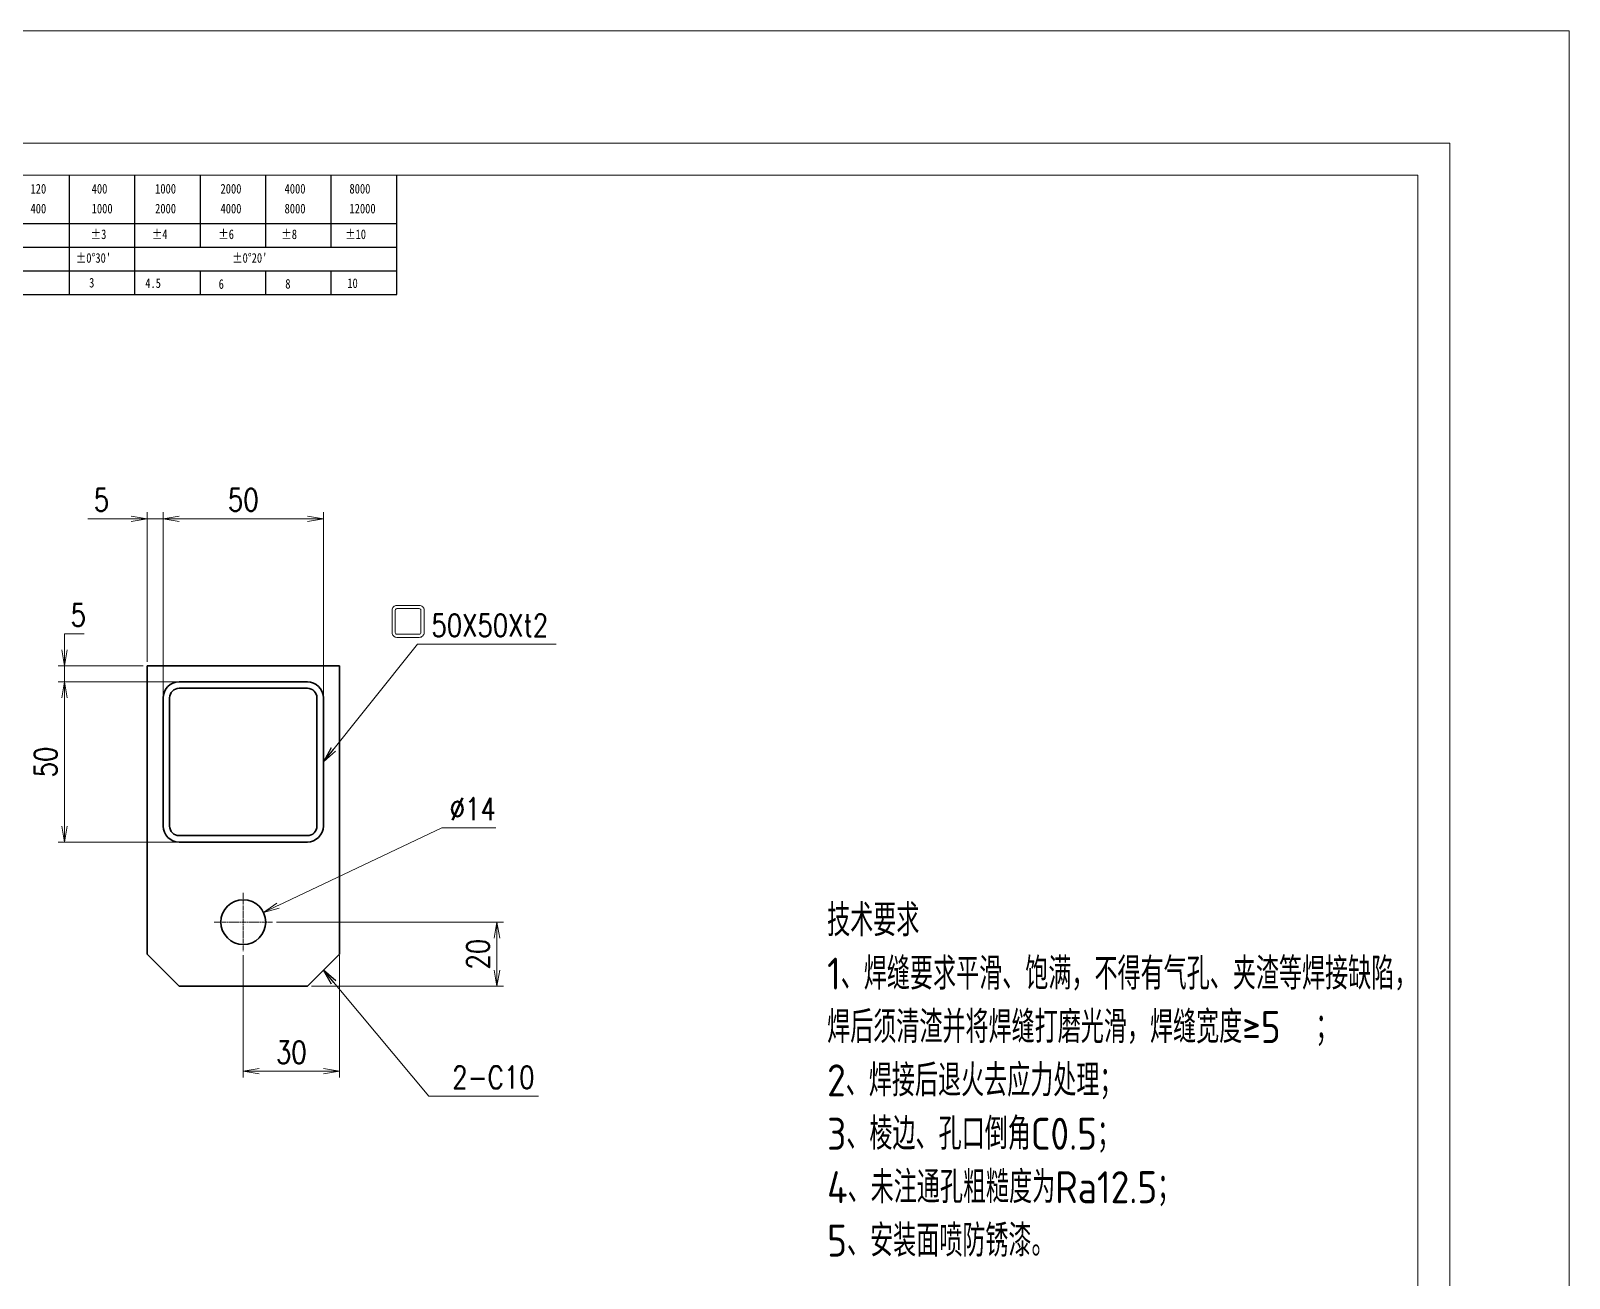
# Model space of a CAD drawing. Header units: millimetres. Extents: x 1333 to 106363, y -60675 to -5704.
# Drawn here: x 8716.7 to 9197, y -60220.3 to -59830.8 of the extents above; entities that cross this region are included whole.
import ezdxf

# ---------------------------------------------------------------- set-up
doc = ezdxf.new("R2010")
doc.units = ezdxf.units.MM
doc.header["$LTSCALE"] = 0.5
doc.linetypes.add('AM_ISO08W050x2', pattern=[9, 6, -0.75, 1.5, -0.75])
for name, color, linetype, lineweight in [('CENTER', 2, 'AM_ISO08W050x2', 15), ('DRAWING', 7, 'Continuous', 35), ('图框', 7, 'Continuous', 18), ('标注线', 3, 'Continuous', 18)]:
    doc.layers.add(name, color=color, linetype=linetype, lineweight=lineweight)
doc.layers.add('图框文字', color=7, linetype='Continuous')
doc.layers.add('打印', color=7, linetype='Continuous', lineweight=15, plot=False)
doc.layers.add('打印-禁用', color=7, linetype='Continuous', lineweight=15, plot=False)
doc.styles.add('DIM', font='romans.shx', dxfattribs={"width": 0.8, "bigfont": 'bigfont.shx'})
doc.styles.add('国标', font='simfang.ttf', dxfattribs={"width": 0.8})
doc.styles.add('机械长仿宋', font='gbenor.shx', dxfattribs={"height": 1, "bigfont": 'gbcbig.shx'})
doc.dimstyles.new('DEH 1-2', dxfattribs={"dimscale": 2, "dimtxt": 3.5, "dimasz": 2.5, "dimexe": 1, "dimexo": 0.625, "dimgap": 1.2, "dimtad": 1, "dimtoh": 1, "dimdsep": 46, "dimtxsty": 'DIM', "dimblk": 'OPEN', "dimcen": 0, "dimclrd": 8, "dimclre": 8, "dimclrt": 2, "dimazin": 2, "dimtfac": 0.5, "dimtmove": 0, "dimatfit": 3, "dimldrblk": 'OPEN', "dimfxl": 1, "dimtolj": 2, "dimlwd": 18, "dimlwe": 18, "dimarcsym": 0})
doc.dimstyles.new('DEH 1-2$3', dxfattribs={"dimscale": 2, "dimtxt": 3.5, "dimasz": 2.5, "dimexe": 1, "dimexo": 0.625, "dimgap": 1.2, "dimtad": 1, "dimtoh": 1, "dimdsep": 46, "dimtxsty": 'DIM', "dimblk": 'OPEN', "dimcen": 0, "dimclrd": 8, "dimclre": 8, "dimclrt": 2, "dimazin": 2, "dimtfac": 0.5, "dimtofl": 0, "dimtmove": 0, "dimatfit": 3, "dimldrblk": 'OPEN', "dimfxl": 1, "dimtolj": 2, "dimlwd": 18, "dimlwe": 18, "dimarcsym": 0})
doc.dimstyles.new('DEH 1-2$7', dxfattribs={"dimscale": 2, "dimtxt": 3.5, "dimasz": 2.5, "dimexe": 1, "dimexo": 0.625, "dimgap": 1.2, "dimtad": 1, "dimdsep": 46, "dimtxsty": 'DIM', "dimblk": 'OPEN', "dimcen": 0, "dimclrd": 8, "dimclre": 8, "dimclrt": 2, "dimazin": 2, "dimtfac": 0.5, "dimtmove": 0, "dimatfit": 3, "dimldrblk": 'OPEN', "dimfxl": 1, "dimtolj": 2, "dimlwd": 13, "dimlwe": 13, "dimarcsym": 1})

# ---------------------------------------------------------------- blocks, each defined once
blk = doc.blocks.new('GZDEH零件A3图框V01版')
at = {"layer": '图框', "linetype": 'Continuous'}
for p, q in [((3272.49, -1554.46), (2882.49, -1554.46)), ((3272.49, -1832.96), (3272.49, -1554.46))]:
    blk.add_line(p, q, dxfattribs=at)
at = {"layer": '图框文字', "color": 9}
for p, q in [((3061.98, -1561.98), (3061.98, -1554.46)), ((3072.2, -1561.98), (3072.2, -1554.46)), ((3082.42, -1561.98), (3082.42, -1554.46)), ((3092.64, -1561.98), (3092.64, -1554.46)), ((3102.86, -1561.98), (3102.86, -1554.46)), ((3113.09, -1573.08), (3113.09, -1554.46)), ((2996.09, -1561.98), (3113.09, -1561.98)), ((3061.98, -1573.08), (3061.98, -1561.98)), ((3072.2, -1573.08), (3072.2, -1561.98)), ((3082.42, -1565.68), (3082.42, -1561.98)), ((3092.64, -1565.68), (3092.64, -1561.98)), ((3102.86, -1565.68), (3102.86, -1561.98)), ((2996.09, -1565.68), (3113.09, -1565.68)), ((2996.09, -1569.38), (3113.09, -1569.38)), ((3082.42, -1573.08), (3082.42, -1569.48)), ((3092.64, -1573.08), (3092.64, -1569.38)), ((3102.86, -1573.08), (3102.86, -1569.38)), ((2990.09, -1573.08), (3113.09, -1573.08))]:
    blk.add_line(p, q, dxfattribs=at)
at = {"layer": '打印-禁用', "linetype": 'Continuous'}
for p, q in [((3277.49, -1549.46), (2857.49, -1549.46)), ((3277.49, -1846.46), (3277.49, -1549.46))]:
    blk.add_line(p, q, dxfattribs=at)
at = {"layer": '图框文字', "color": 9, "style": '国标', "width": 0.8}
for s, p in [('120', (3055.91, -1557.31)), ('400', (3065.46, -1557.31)), ('1000', (3075.36, -1557.31)), ('2000', (3085.57, -1557.31)), ('4000', (3095.57, -1557.31)), ('8000', (3105.7, -1557.31)), ('400', (3055.91, -1560.41)), ('1000', (3065.46, -1560.41)), ('2000', (3075.36, -1560.41)), ('4000', (3085.57, -1560.41)), ('8000', (3095.57, -1560.41)), ('12000', (3105.7, -1560.41)), ('±3', (3065.3, -1564.42)), ('±4', (3074.85, -1564.42)), ('±6', (3085.22, -1564.42)), ('±8', (3095.06, -1564.42)), ('±10', (3105.02, -1564.42)), ("±0%%D30'", (3062.98, -1568.12)), ("±0%%D20'", (3087.38, -1568.12)), ('3', (3065.05, -1571.98)), ('4.5', (3073.82, -1572.05)), ('10', (3105.36, -1572.06)), ('6', (3085.28, -1572.19)), ('8', (3095.68, -1572.15))]:
    blk.add_text(s, height=1.5, dxfattribs=at).set_placement(p)
blk = doc.blocks.new('DEH A3')
at = {"layer": '图框'}
blk.add_blockref('GZDEH零件A3图框V01版', (-2857.49, 1846.46), dxfattribs=at)
blk = doc.blocks.new('_Open')
at = {"color": 0, "linetype": 'ByBlock', "lineweight": -2}
for p, q in [((-1, 0.167), (0, 0)), ((-1, -0.167), (0, 0)), ((0, 0), (-1, 0))]:
    blk.add_line(p, q, dxfattribs=at)
blk = doc.blocks.new('*D186')
at = {"layer": 'Defpoints', "color": 0, "linetype": 'ByBlock', "transparency": 16777216}
for p in [(8758.06, -59983.11), (8753.06, -60029.06), (8758.06, -60039.06)]:
    blk.add_point(p, dxfattribs=at)
at = {"layer": '标注线', "color": 8, "linetype": 'ByBlock', "lineweight": 18, "transparency": 16777216}
for p, q in [((8753.06, -60027.81), (8753.06, -59981.11)), ((8758.06, -60037.81), (8758.06, -59981.11)), ((8748.06, -59983.11), (8734.52, -59983.11)), ((8758.06, -59983.11), (8753.06, -59983.11)), ((8763.06, -59983.11), (8768.06, -59983.11))]:
    blk.add_line(p, q, dxfattribs=at)
at = {"layer": '标注线', "color": 8, "linetype": 'ByBlock', "lineweight": 18, "transparency": 16777216, "xscale": 5, "yscale": 5, "zscale": 5}
blk.add_blockref('_Open', (8753.06, -59983.11), dxfattribs=at)
at = {"layer": '标注线', "color": 8, "linetype": 'ByBlock', "lineweight": 18, "transparency": 16777216, "xscale": 5, "yscale": 5, "zscale": 5, "rotation": 180}
blk.add_blockref('_Open', (8758.06, -59983.11), dxfattribs=at)
at = {"layer": '标注线', "color": 2, "linetype": 'ByBlock', "transparency": 16777216, "insert": (8738.79, -59977.21), "char_height": 7, "attachment_point": 5, "style": 'DIM'}
blk.add_mtext('\\A2;5', dxfattribs=at)
blk = doc.blocks.new('*D187')
at = {"layer": 'Defpoints', "color": 0, "linetype": 'ByBlock', "transparency": 16777216}
for p in [(8808.06, -59983.11), (8758.06, -60039.06), (8808.06, -60039.06)]:
    blk.add_point(p, dxfattribs=at)
at = {"layer": '标注线', "color": 8, "linetype": 'ByBlock', "lineweight": 18, "transparency": 16777216}
for p, q in [((8758.06, -60037.81), (8758.06, -59981.11)), ((8808.06, -60037.81), (8808.06, -59981.11)), ((8763.06, -59983.11), (8803.06, -59983.11))]:
    blk.add_line(p, q, dxfattribs=at)
at = {"layer": '标注线', "color": 8, "linetype": 'ByBlock', "lineweight": 18, "transparency": 16777216, "xscale": 5, "yscale": 5, "zscale": 5, "rotation": 180}
blk.add_blockref('_Open', (8758.06, -59983.11), dxfattribs=at)
at = {"layer": '标注线', "color": 8, "linetype": 'ByBlock', "lineweight": 18, "transparency": 16777216, "xscale": 5, "yscale": 5, "zscale": 5}
blk.add_blockref('_Open', (8808.06, -59983.11), dxfattribs=at)
at = {"layer": '标注线', "color": 2, "linetype": 'ByBlock', "transparency": 16777216, "insert": (8783.06, -59977.21), "char_height": 7, "attachment_point": 5, "style": 'DIM'}
blk.add_mtext('\\A2;50', dxfattribs=at)
blk = doc.blocks.new('*D188')
at = {"layer": 'Defpoints', "color": 0, "linetype": 'ByBlock', "transparency": 16777216}
for p in [(8727.28, -60029.06), (8753.06, -60029.06), (8763.99, -60034.06)]:
    blk.add_point(p, dxfattribs=at)
at = {"layer": '标注线', "color": 8, "linetype": 'ByBlock', "lineweight": 18, "transparency": 16777216}
for p, q in [((8727.28, -60024.06), (8727.28, -60019.06)), ((8727.28, -60019.06), (8733.42, -60019.06)), ((8751.81, -60029.06), (8725.28, -60029.06)), ((8727.28, -60034.06), (8727.28, -60029.06)), ((8762.74, -60034.06), (8725.28, -60034.06)), ((8727.28, -60039.06), (8727.28, -60044.06))]:
    blk.add_line(p, q, dxfattribs=at)
at = {"layer": '标注线', "color": 8, "linetype": 'ByBlock', "lineweight": 18, "transparency": 16777216, "xscale": 5, "yscale": 5, "zscale": 5}
for p, rotation in [((8727.28, -60029.06), 270), ((8727.28, -60034.06), 90)]:
    blk.add_blockref('_Open', p, dxfattribs=dict(at, rotation=rotation))
at = {"layer": '标注线', "color": 2, "linetype": 'ByBlock', "transparency": 16777216, "insert": (8731.55, -60013.16), "char_height": 7, "attachment_point": 5, "style": 'DIM'}
blk.add_mtext('\\A2;5', dxfattribs=at)
blk = doc.blocks.new('*D189')
at = {"layer": 'Defpoints', "color": 0, "linetype": 'ByBlock', "transparency": 16777216}
for p in [(8763.99, -60034.06), (8727.28, -60084.06), (8763.99, -60084.06)]:
    blk.add_point(p, dxfattribs=at)
at = {"layer": '标注线', "color": 8, "linetype": 'ByBlock', "lineweight": 18, "transparency": 16777216}
for p, q in [((8762.74, -60034.06), (8725.28, -60034.06)), ((8727.28, -60039.06), (8727.28, -60079.06)), ((8762.74, -60084.06), (8725.28, -60084.06))]:
    blk.add_line(p, q, dxfattribs=at)
at = {"layer": '标注线', "color": 8, "linetype": 'ByBlock', "lineweight": 18, "transparency": 16777216, "xscale": 5, "yscale": 5, "zscale": 5}
for p, rotation in [((8727.28, -60034.06), 90), ((8727.28, -60084.06), 270)]:
    blk.add_blockref('_Open', p, dxfattribs=dict(at, rotation=rotation))
at = {"layer": '标注线', "color": 2, "linetype": 'ByBlock', "transparency": 16777216, "insert": (8721.38, -60059.06), "char_height": 7, "attachment_point": 5, "rotation": 90, "style": 'DIM'}
blk.add_mtext('\\A2;50', dxfattribs=at)
blk = doc.blocks.new('*D190')
at = {"layer": 'Defpoints', "color": 0, "linetype": 'ByBlock', "transparency": 16777216}
for p in [(8792.16, -60109.06), (8803.06, -60129.06), (8862.27, -60129.06)]:
    blk.add_point(p, dxfattribs=at)
at = {"layer": '标注线', "color": 8, "linetype": 'ByBlock', "lineweight": 18, "transparency": 16777216}
for p, q in [((8793.41, -60109.06), (8864.27, -60109.06)), ((8862.27, -60114.06), (8862.27, -60124.06)), ((8804.31, -60129.06), (8864.27, -60129.06))]:
    blk.add_line(p, q, dxfattribs=at)
at = {"layer": '标注线', "color": 8, "linetype": 'ByBlock', "lineweight": 18, "transparency": 16777216, "xscale": 5, "yscale": 5, "zscale": 5}
for p, rotation in [((8862.27, -60109.06), 90), ((8862.27, -60129.06), 270)]:
    blk.add_blockref('_Open', p, dxfattribs=dict(at, rotation=rotation))
at = {"layer": '标注线', "color": 2, "linetype": 'ByBlock', "transparency": 16777216, "insert": (8856.37, -60119.06), "char_height": 7, "attachment_point": 5, "rotation": 90, "style": 'DIM'}
blk.add_mtext('\\A2;20', dxfattribs=at)
blk = doc.blocks.new('*D191')
at = {"layer": 'Defpoints', "color": 0, "linetype": 'ByBlock', "transparency": 16777216}
for p in [(8783.06, -60118.16), (8813.06, -60118.16), (8813.06, -60155.59)]:
    blk.add_point(p, dxfattribs=at)
at = {"layer": '标注线', "color": 8, "linetype": 'ByBlock', "lineweight": 18, "transparency": 16777216}
for p, q in [((8783.06, -60119.41), (8783.06, -60157.59)), ((8813.06, -60119.41), (8813.06, -60157.59)), ((8788.06, -60155.59), (8808.06, -60155.59))]:
    blk.add_line(p, q, dxfattribs=at)
at = {"layer": '标注线', "color": 8, "linetype": 'ByBlock', "lineweight": 18, "transparency": 16777216, "xscale": 5, "yscale": 5, "zscale": 5, "rotation": 180}
blk.add_blockref('_Open', (8783.06, -60155.59), dxfattribs=at)
at = {"layer": '标注线', "color": 8, "linetype": 'ByBlock', "lineweight": 18, "transparency": 16777216, "xscale": 5, "yscale": 5, "zscale": 5}
blk.add_blockref('_Open', (8813.06, -60155.59), dxfattribs=at)
at = {"layer": '标注线', "color": 2, "linetype": 'ByBlock', "transparency": 16777216, "insert": (8798.06, -60149.69), "char_height": 7, "attachment_point": 5, "style": 'DIM'}
blk.add_mtext('\\A2;30', dxfattribs=at)
blk = doc.blocks.new('*D192')
at = {"layer": 'Defpoints', "color": 0, "linetype": 'ByBlock', "transparency": 16777216}
for p in [(8789.38, -60106.06), (8776.73, -60112.06)]:
    blk.add_point(p, dxfattribs=at)
at = {"layer": '标注线', "color": 8, "linetype": 'ByBlock', "lineweight": 18, "transparency": 16777216}
for p, q in [((8845.09, -60079.63), (8793.9, -60103.92)), ((8861.89, -60079.63), (8845.09, -60079.63))]:
    blk.add_line(p, q, dxfattribs=at)
at = {"layer": '标注线', "color": 8, "linetype": 'ByBlock', "lineweight": 18, "transparency": 16777216, "xscale": 5, "yscale": 5, "zscale": 5, "rotation": 205.3837562380367}
blk.add_blockref('_Open', (8789.38, -60106.06), dxfattribs=at)
at = {"layer": '标注线', "color": 2, "linetype": 'ByBlock', "transparency": 16777216, "insert": (8854.69, -60073.73), "char_height": 7, "attachment_point": 5, "style": 'DIM'}
blk.add_mtext('\\A2;∅14', dxfattribs=at)
blk = doc.blocks.new('SQU_SHARP_MARK5')
at = {"color": 0, "linetype": 'ByBlock', "lineweight": -2}
for points in [[(-2.5, 4.25), (-2.5, 0.75, 0.414214), (-1.75, 0), (1.75, 0, 0.414214), (2.5, 0.75), (2.5, 4.25, 0.414214), (1.75, 5), (-1.75, 5, 0.414214)], [(-2, 4.25), (-2, 0.75, 0.414214), (-1.75, 0.5), (1.75, 0.5, 0.414214), (2, 0.75), (2, 4.25, 0.414214), (1.75, 4.5), (-1.75, 4.5, 0.414214)]]:
    blk.add_lwpolyline(points, format="xyb", close=True, dxfattribs=at)

msp = doc.modelspace()

# ---------------------------------------------------------------- linework, layer by layer
at = {"layer": 'CENTER', "lineweight": 13, "ltscale": 0.454999}
msp.add_line((8783.058, -60099.962), (8783.058, -60118.162), dxfattribs=at)
at = {"layer": 'CENTER', "lineweight": 13, "ltscale": 0.455}
msp.add_line((8792.158, -60109.062), (8773.958, -60109.062), dxfattribs=at)
at = {"layer": 'DRAWING', "color": 7, "lineweight": 35}
for p, q in [((8813.058, -60029.062), (8753.058, -60029.062)), ((8753.058, -60119.062), (8753.058, -60029.062)), ((8813.058, -60029.062), (8813.058, -60119.062)), ((8763.058, -60034.062), (8803.058, -60034.062)), ((8763.058, -60036.062), (8803.058, -60036.062)), ((8758.058, -60039.062), (8758.058, -60079.062)), ((8760.058, -60039.062), (8760.058, -60079.062)), ((8806.058, -60039.062), (8806.058, -60079.062)), ((8808.058, -60039.062), (8808.058, -60079.062)), ((8763.058, -60082.062), (8803.058, -60082.062)), ((8763.058, -60084.062), (8803.058, -60084.062)), ((8763.058, -60129.062), (8803.058, -60129.062))]:
    msp.add_line(p, q, dxfattribs=at)
at = {"layer": 'DRAWING', "color": 7, "lineweight": 35, "ltscale": 0.353553}
for p, q in [((8763.058, -60129.062), (8753.058, -60119.062)), ((8813.058, -60119.062), (8803.058, -60129.062))]:
    msp.add_line(p, q, dxfattribs=at)
at = {"layer": 'DRAWING', "color": 7, "lineweight": 35}
msp.add_circle((8783.058, -60109.062), 7, dxfattribs=at)
for centre, radius, start, end in [((8763.058, -60039.062), 5, 90, 180), ((8803.058, -60039.062), 5, 0, 90), ((8763.058, -60039.062), 3, 90, 180), ((8803.058, -60039.062), 3, 0, 90), ((8763.058, -60079.062), 5, 180, 270), ((8763.058, -60079.062), 3, 180, 270), ((8803.058, -60079.062), 5, 270, 0), ((8803.058, -60079.062), 3, 270, 0)]:
    msp.add_arc(centre, radius, start, end, dxfattribs=at)
at = {"layer": '打印'}
msp.add_lwpolyline([(8319.794, -59865.865), (9159.794, -59865.865), (9159.794, -60459.865), (8319.794, -60459.865)], close=True, dxfattribs=at)
at = {"layer": '标注线', "linetype": 'ByBlock'}
msp.add_lwpolyline([(8307.788, -59830.752), (9197.026, -59830.752), (9197.026, -60500.972), (8307.788, -60500.972)], close=True, dxfattribs=at)

# ---------------------------------------------------------------- block references
at = {"layer": '图框', "xscale": 2, "yscale": 2, "zscale": 2}
msp.add_blockref('DEH A3', (8319.794, -60459.865), dxfattribs=at)
at = {"layer": '标注线', "linetype": 'ByBlock', "xscale": 2, "yscale": 2, "zscale": 2}
msp.add_blockref('SQU_SHARP_MARK5', (8834.522, -60020.158), dxfattribs=at)

# ---------------------------------------------------------------- texts
at = {"layer": '标注线', "color": 2, "linetype": 'ByBlock', "char_height": 7, "attachment_point": 7, "style": 'DIM'}
for s, insert in [('{\\Fromans,bigfont|c134;50X50Xt2}', (8841.784, -60019.896)), ('{\\Fromans,bigfont|c134;2-C10}', (8848.297, -60161.034))]:
    msp.add_mtext(s, dxfattribs=dict(at, insert=insert))
at = {"layer": '标注线', "color": 2, "insert": (8965.338, -60103.471), "char_height": 20, "width": 412.08189, "attachment_point": 1, "style": '机械长仿宋'}
msp.add_mtext('{\\H0.5x;技术要求\\P1、\\A2;焊缝要求平滑、饱满，不得有气孔、夹渣等焊接缺陷，\\P焊后须清渣并将焊缝打磨光滑，焊缝宽度≥5  ；\\P\\A0;2、焊接后退火去应力处理；\\P3、\\A2;棱边、\\A0;孔口倒角C0.5；\\P4、未注通孔粗糙度为Ra12.5；\\P5、安装面喷防锈漆。   \\C3; }', dxfattribs=at)

# ---------------------------------------------------------------- dimensions: what is measured, and where the dimension line sits
at = {"layer": '标注线', "linetype": 'ByBlock'}
dim = msp.add_linear_dim(base=(8758.058, -59983.107), p1=(8753.058, -60029.062), p2=(8758.058, -60039.062), dimstyle='DEH 1-2', dxfattribs=at)
dim.commit()
dim.dimension.update_dxf_attribs({"geometry": '*D186', "text_midpoint": (8738.791, -59983.107), "dimtype": 160})
for base, p1, p2, picture, middle in [((8808.058, -59983.107), (8758.058, -60039.062), (8808.058, -60039.062), '*D187', (8783.058, -59977.207)), ((8813.058, -60155.589), (8783.058, -60118.162), (8813.058, -60118.162), '*D191', (8798.058, -60149.689))]:
    dim = msp.add_linear_dim(base=base, p1=p1, p2=p2, dimstyle='DEH 1-2', dxfattribs=at)
    dim.commit()
    dim.dimension.update_dxf_attribs({"geometry": picture, "text_midpoint": middle})
for base, p1, p2, picture, middle in [((8727.284, -60029.062), (8763.989, -60034.062), (8753.058, -60029.062), '*D188', (8731.551, -60013.162)), ((8727.284, -60084.062), (8763.989, -60034.062), (8763.989, -60084.062), '*D189', (8721.384, -60059.062)), ((8862.271, -60129.062), (8792.158, -60109.062), (8803.058, -60129.062), '*D190', (8856.371, -60119.062))]:
    dim = msp.add_linear_dim(base=base, p1=p1, p2=p2, angle=90, dimstyle='DEH 1-2', dxfattribs=at)
    dim.commit()
    dim.dimension.update_dxf_attribs({"geometry": picture, "text_midpoint": middle})
dim = msp.add_diameter_dim_2p(p1=(8776.734, -60112.063), p2=(8789.382, -60106.062), dimstyle='DEH 1-2$3', dxfattribs=at)
dim.commit()
dim.dimension.update_dxf_attribs({"geometry": '*D192', "text_midpoint": (8854.686, -60079.631), "dimtype": 163})

# ---------------------------------------------------------------- leaders
at = {"layer": '标注线', "linetype": 'ByBlock', "annotation_type": 0, "has_hookline": 1, "hookline_direction": 0}
for points, text_width in [([(8808.058, -60059.062), (8837.439, -60022.296), (8839.384, -60022.296)], 38.933), ([(8808.058, -60124.062), (8840.956, -60163.434), (8845.897, -60163.434)], 26.933)]:
    msp.add_leader(points, dimstyle='DEH 1-2$7', dxfattribs=dict(at, text_width=text_width))

doc.saveas('drawing.dxf')
